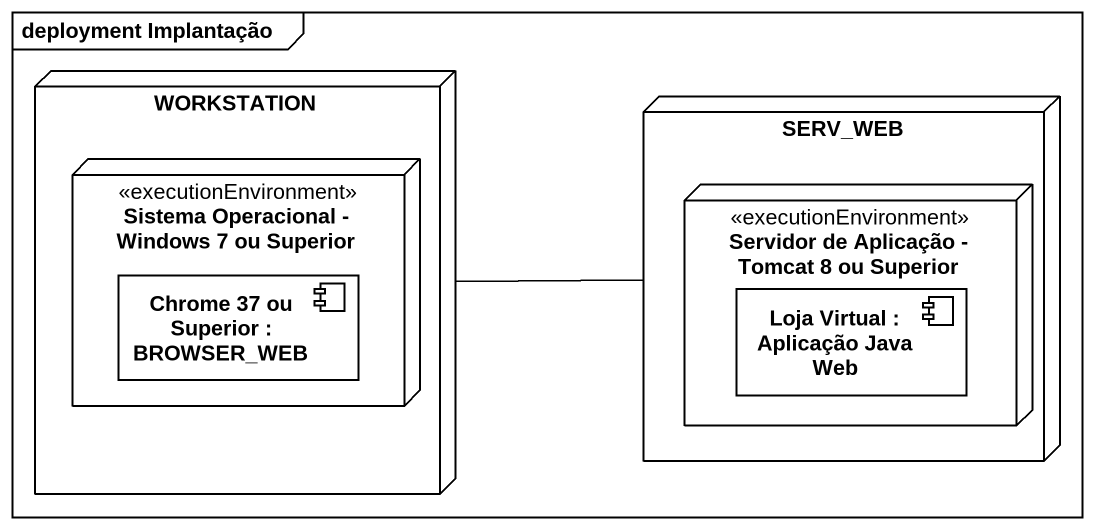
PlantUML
@startuml
mainframe deployment Implantação
node WORKSTATION {
  node "Sistema Operacional - Windows 7 ou Superior" as Sistema_Operacional_Windows <<executionEnvironment>> {
    component "Chrome 37 ou Superior : BROWSER_WEB" as Chrome_37_ou_Superior
  }
}
node SERV_WEB {
  node "Servidor de Aplicação - Tomcat 8 ou Superior" as Servidor_de_Aplicação <<executionEnvironment>> {
    component "Loja Virtual : Aplicação Java Web" as Loja_Virtual
  }
}
WORKSTATION -right- SERV_WEB
@enduml
